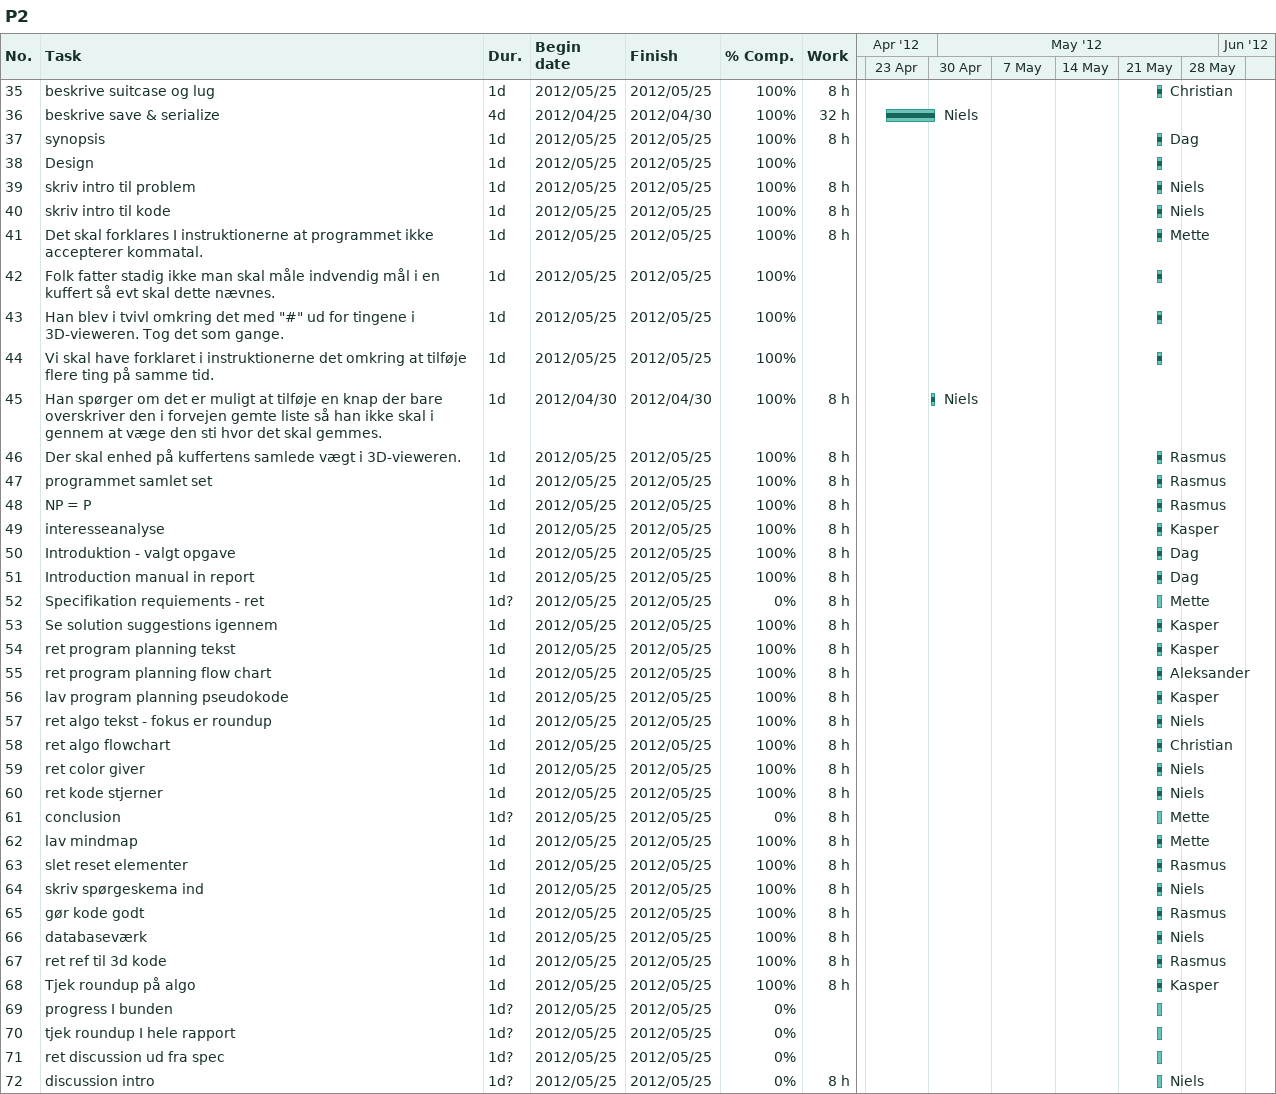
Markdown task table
P2

| ID | Task | Duration | Start | Finish | Resources | % complete | Work (h) |
|---|---|---|---|---|---|---|---|
| 35 | beskrive suitcase og lug | 1d | 2012-05-25 | 2012-05-25 | Christian | 100 | 8 |
| 36 | beskrive save & serialize | 4d | 2012-04-25 | 2012-04-30 | Niels | 100 | 32 |
| 37 | synopsis | 1d | 2012-05-25 | 2012-05-25 | Dag | 100 | 8 |
| 38 | Design | 1d | 2012-05-25 | 2012-05-25 |  | 100 |  |
| 39 | skriv intro til problem | 1d | 2012-05-25 | 2012-05-25 | Niels | 100 | 8 |
| 40 | skriv intro til kode | 1d | 2012-05-25 | 2012-05-25 | Niels | 100 | 8 |
| 41 | Det skal forklares I instruktionerne at programmet ikke accepterer kommatal. | 1d | 2012-05-25 | 2012-05-25 | Mette | 100 | 8 |
| 42 | Folk fatter stadig ikke man skal måle indvendig mål i en kuffert så evt skal dette nævnes. | 1d | 2012-05-25 | 2012-05-25 |  | 100 |  |
| 43 | Han blev i tvivl omkring det med "#" ud for tingene i 3D-vieweren. Tog det som gange. | 1d | 2012-05-25 | 2012-05-25 |  | 100 |  |
| 44 | Vi skal have forklaret i instruktionerne det omkring at tilføje flere ting på samme tid. | 1d | 2012-05-25 | 2012-05-25 |  | 100 |  |
| 45 | Han spørger om det er muligt at tilføje en knap der bare overskriver den i forvejen gemte liste så han ikke skal i gennem at væge den sti hvor det skal gemmes. | 1d | 2012-04-30 | 2012-04-30 | Niels | 100 | 8 |
| 46 | Der skal enhed på kuffertens samlede vægt i 3D-vieweren. | 1d | 2012-05-25 | 2012-05-25 | Rasmus | 100 | 8 |
| 47 | programmet samlet set | 1d | 2012-05-25 | 2012-05-25 | Rasmus | 100 | 8 |
| 48 | NP = P | 1d | 2012-05-25 | 2012-05-25 | Rasmus | 100 | 8 |
| 49 | interesseanalyse | 1d | 2012-05-25 | 2012-05-25 | Kasper | 100 | 8 |
| 50 | Introduktion - valgt opgave | 1d | 2012-05-25 | 2012-05-25 | Dag | 100 | 8 |
| 51 | Introduction manual in report | 1d | 2012-05-25 | 2012-05-25 | Dag | 100 | 8 |
| 52 | Specifikation requiements - ret | 1d? | 2012-05-25 | 2012-05-25 | Mette | 0 | 8 |
| 53 | Se solution suggestions igennem | 1d | 2012-05-25 | 2012-05-25 | Kasper | 100 | 8 |
| 54 | ret program planning tekst | 1d | 2012-05-25 | 2012-05-25 | Kasper | 100 | 8 |
| 55 | ret program planning flow chart | 1d | 2012-05-25 | 2012-05-25 | Aleksander | 100 | 8 |
| 56 | lav program planning pseudokode | 1d | 2012-05-25 | 2012-05-25 | Kasper | 100 | 8 |
| 57 | ret algo tekst - fokus er roundup | 1d | 2012-05-25 | 2012-05-25 | Niels | 100 | 8 |
| 58 | ret algo flowchart | 1d | 2012-05-25 | 2012-05-25 | Christian | 100 | 8 |
| 59 | ret color giver | 1d | 2012-05-25 | 2012-05-25 | Niels | 100 | 8 |
| 60 | ret kode stjerner | 1d | 2012-05-25 | 2012-05-25 | Niels | 100 | 8 |
| 61 | conclusion | 1d? | 2012-05-25 | 2012-05-25 | Mette | 0 | 8 |
| 62 | lav mindmap | 1d | 2012-05-25 | 2012-05-25 | Mette | 100 | 8 |
| 63 | slet reset elementer | 1d | 2012-05-25 | 2012-05-25 | Rasmus | 100 | 8 |
| 64 | skriv spørgeskema ind | 1d | 2012-05-25 | 2012-05-25 | Niels | 100 | 8 |
| 65 | gør kode godt | 1d | 2012-05-25 | 2012-05-25 | Rasmus | 100 | 8 |
| 66 | databaseværk | 1d | 2012-05-25 | 2012-05-25 | Niels | 100 | 8 |
| 67 | ret ref til 3d kode | 1d | 2012-05-25 | 2012-05-25 | Rasmus | 100 | 8 |
| 68 | Tjek roundup på algo | 1d | 2012-05-25 | 2012-05-25 | Kasper | 100 | 8 |
| 69 | progress I bunden | 1d? | 2012-05-25 | 2012-05-25 |  | 0 |  |
| 70 | tjek roundup I hele rapport | 1d? | 2012-05-25 | 2012-05-25 |  | 0 |  |
| 71 | ret discussion ud fra spec | 1d? | 2012-05-25 | 2012-05-25 |  | 0 |  |
| 72 | discussion intro | 1d? | 2012-05-25 | 2012-05-25 | Niels | 0 | 8 |
